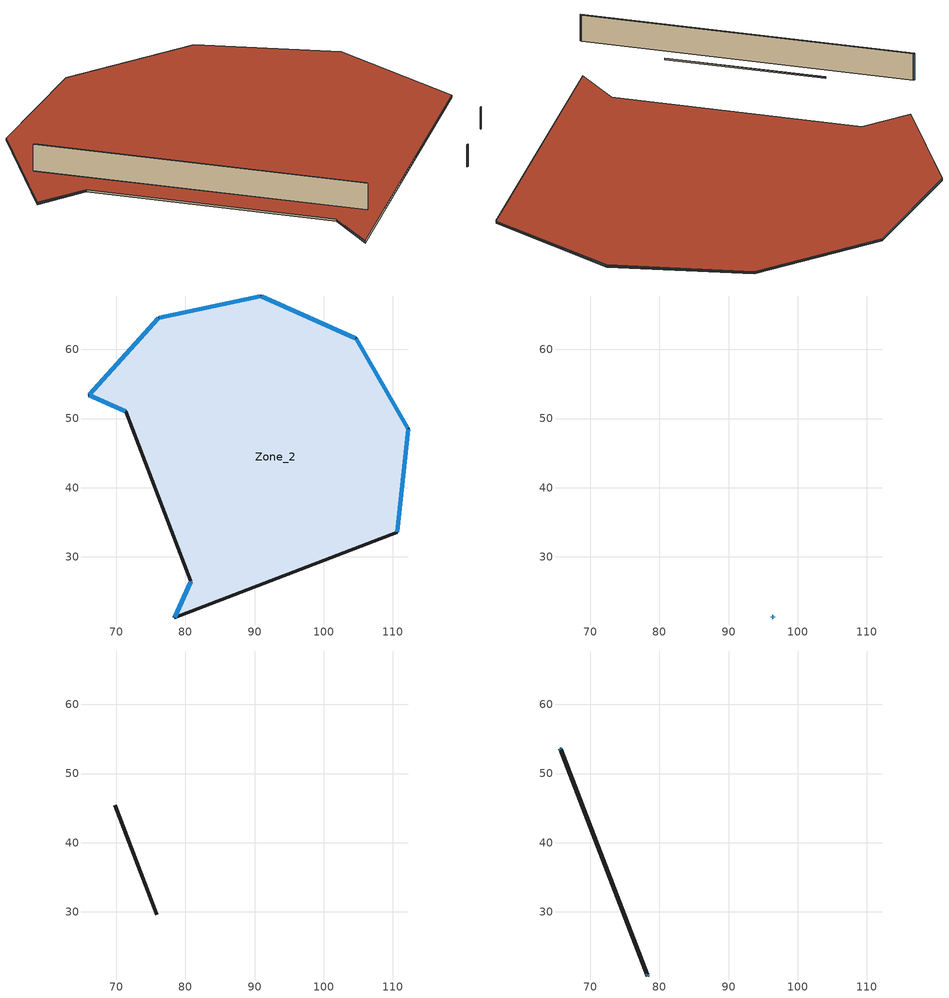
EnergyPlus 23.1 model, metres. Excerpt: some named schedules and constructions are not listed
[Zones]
Zone_2
 floor ground (Zone_2:f9UnderGroundSlabCF): 110.62,33.53 78.41,21.17 80.76,26.46 71.33,51.02 66.04,53.38 76.13,64.59 90.88,67.72 104.66,61.59 112.2,48.53 z0
 wall outside (90.1-2019 Nonresidential CZ 0 Exterior Wall (Mass)): 110.62,33.53 112.2,48.53 104.66,61.59 90.88,67.72 76.13,64.59 66.04,53.38 71.33,51.02 80.76,26.46 78.41,21.17 110.62,33.53 z0:0.25
 window (90.1-2019 Nonresidential CZ 0 Glazing (Operable)): 110.63,33.61 112.19,48.45 / 112.16,48.6 104.7,61.52 / 104.58,61.62 90.95,67.69 / 90.8,67.7 76.21,64.6 / 76.08,64.53 66.1,53.44 / 66.11,53.35 71.26,51.06 / 80.73,26.38 78.44,21.24 z0.08:0.17
 roof outside (300mmInsulation 200mmConcrete): 110.62,33.53 112.2,48.53 104.66,61.59 90.88,67.72 76.13,64.59 66.04,53.38 71.33,51.02 80.76,26.46 78.41,21.17 110.56,33.41 z0.25
Zone_3
 wall outside (90.1-2019 Nonresidential CZ 0 Exterior Wall (Mass)): 96.44,21.26 96.43,21.32 96.28,21.3 96.29,21.24 96.44,21.26 z1.45:3.93
 window (90.1-2019 Nonresidential CZ 0 Glazing (Operable)): 96.43,21.29 96.43,21.3 / 96.28,21.28 96.28,21.26 z1.47:3.91; 96.34,21.25 96.38,21.26 / 96.37,21.32 96.33,21.31 z1.5:3.88
Zone_0
 floor outside (90.1-2019 Nonresidential CZ 0 Exterior Floor (Mass)): 69.78,45.41 69.83,45.4 75.88,29.63 75.85,29.59 69.77,45.34 z3.5
 wall outside (90.1-2019 Nonresidential CZ 0 Exterior Wall (Mass)): 69.78,45.41 75.85,29.59 / 75.88,29.63 69.83,45.4 z3.5:3.65
 roof outside (300mmInsulation 200mmConcrete): 69.78,45.41 75.85,29.59 75.88,29.63 69.83,45.4 z3.65
Zone_1
 floor outside (90.1-2019 Nonresidential CZ 0 Exterior Floor (Mass)): 65.59,53.58 65.79,53.49 78.29,20.92 78.2,20.71 65.53,53.46 z4
 wall outside (90.1-2019 Nonresidential CZ 0 Exterior Wall (Mass)): 65.79,53.49 65.59,53.58 78.2,20.71 78.29,20.92 65.79,53.49 z4:7
 window (90.1-2019 Nonresidential CZ 0 Glazing (Operable)): 65.74,53.51 65.63,53.56 / 78.23,20.76 78.27,20.87 z4.05:6.95
 roof outside (300mmInsulation 200mmConcrete): 65.59,53.58 78.2,20.71 78.29,20.92 65.79,53.49 z7
[Schedule:Day:Hourly]
2d263885-6f7b-4324-b544-a6bb61816b43: Fraction, 0, 0, 0, 0, 0, 0, 0, 0, 1, 1, 1, 1, 1, 1, 0, 0, 0, 1, 1, 1, 1, 1, 1, 1
37284a82-8252-470f-9d03-de775760e2c8: Fraction, 1, 1, 0, 1, 1, 1, 1, 0, 1, 1, 1, 1, 1, 0, 0, 0, 0, 1, 1, 1, 1, 1, 0, 1
6e422bd0-4822-47a4-adc7-d6022122d9fe: Fraction, 1, 1, 0, 0, 0, 0, 0, 0, 1, 1, 1, 0, 0, 0, 0, 0, 0, 0, 1, 1, 1, 1, 1, 1
a9dde9e9-baf2-4a0d-b0f0-efce4a398970: Fraction, 1, 1, 0, 0, 0, 0, 0, 0, 1, 1, 0, 0, 0, 0, 0, 0, 0, 0, 0, 1, 1, 1, 1, 1
1a739532-602a-40fb-9c3e-b7922212482f: Fraction, 1, 1, 0, 0, 0, 0, 0, 0, 1, 0, 0, 0, 0, 0, 0, 0, 0, 0, 1, 1, 1, 1, 1, 1
d3557c94-8fd8-44f8-8973-0a629c95323a: Fraction, 1, 1, 0, 0, 0, 0, 0, 0, 1, 1, 0, 0, 0, 0, 0, 0, 0, 0, 1, 1, 1, 1, 1, 1
bfa95559-0ed2-4a2c-8071-a4d3771395f0: Fraction, 1, 1, 0, 0, 0, 0, 0, 0, 1, 0, 1, 0, 0, 0, 0, 0, 0, 0, 1, 1, 1, 1, 1, 1
f87fd9d1-1597-497e-b929-07ba976624b0: Fraction, 1, 1, 1, 1, 1, 1, 1, 1, 1, 1, 1, 0, 0, 0, 0, 0, 0, 0, 1, 1, 1, 1, 1, 1
4b4fbff2-dd7b-4873-bd45-f50a8e55e60d: Fraction, 1, 1, 1, 1, 1, 1, 1, 1, 1, 0, 0, 0, 0, 0, 0, 0, 0, 1, 1, 1, 1, 1, 1, 1
aace832b-cd7e-4696-ad22-c3b3732ead66: Fraction, 1, 0, 0, 0, 0, 0, 0, 0, 0, 0, 0, 0, 1, 1, 1, 0, 0, 1, 1, 1, 1, 1, 1, 1
f9ed3f87-69d7-47ba-a751-a3aa623edfcd: Fraction, 1, 0, 1, 0, 0, 0, 0, 0, 0, 1, 1, 1, 0, 0, 0, 0, 0, 1, 1, 1, 1, 1, 1, 0
5d0a9bbc-01cd-47ef-b7fa-938ecb777600: Fraction, 1, 1, 1, 0, 0, 0, 1, 0, 1, 1, 1, 0, 1, 1, 1, 1, 1, 1, 1, 1, 1, 1, 1, 1
4ac2ceb4-15d1-45cc-b080-6a8e99855f31: Fraction, 0, 0, 0, 0, 0, 0, 0, 0, 1, 1, 1, 0, 0, 1, 1, 1, 1, 1, 1, 1, 1, 1, 1, 1
73d90ecc-2e29-4164-a7ee-38d7d77645dc: Fraction, 1, 1, 1, 1, 1, 1, 0, 0, 1, 1, 1, 1, 0, 0, 0, 1, 1, 1, 1, 1, 1, 1, 1, 1
15d2cc10-bd90-41f1-b69e-ed8d67715666: Fraction, 1, 1, 0, 0, 0, 0, 0, 0, 1, 1, 1, 1, 0, 0, 0, 0, 1, 1, 1, 1, 1, 1, 1, 1
058bd994-12e6-4a07-bf5d-2b3792443a7c: Fraction, 1, 1, 1, 0, 0, 0, 1, 1, 1, 1, 1, 0, 0, 0, 0, 0, 0, 0, 1, 1, 1, 1, 1, 1
0fb3e318-43c5-41b7-9655-bf72d75d33c7: Fraction, 1, 1, 1, 0, 0, 0, 1, 1, 1, 1, 0, 0, 0, 0, 0, 0, 0, 0, 0, 1, 1, 1, 1, 1
686d2ef1-2969-4a16-8d19-771af5faf03e: Fraction, 1, 1, 1, 1, 1, 0, 0, 1, 1, 1, 1, 1, 1, 1, 1, 1, 1, 1, 1, 1, 1, 1, 1, 1
608cbf22-0b2e-4bcf-a2f9-4d95fd8b3043: Fraction, 1, 1, 1, 1, 1, 1, 1, 1, 1, 1, 1, 1, 0, 1, 0, 0, 0, 0, 1, 1, 1, 1, 1, 1
29cb2b61-bd07-4fba-a6ba-5893b54789bf: Fraction, 1, 1, 1, 1, 1, 0, 0, 0, 1, 1, 1, 0, 0, 0, 0, 0, 1, 1, 1, 1, 1, 1, 1, 1
becfecae-2e0f-4908-8de5-db57ce21900a: Fraction, 1, 1, 1, 1, 1, 1, 1, 1, 1, 0, 1, 0, 0, 0, 1, 0, 1, 1, 1, 1, 1, 1, 1, 1
46860d8b-3200-43e6-8114-f5ec2a3bf554: Fraction, 1, 1, 1, 1, 0, 1, 0, 1, 1, 1, 0, 0, 0, 1, 0, 0, 0, 1, 1, 1, 0, 0, 0, 0
633237bb-e62f-4962-afd5-12c84cd16d2a: Fraction, 0, 0, 1, 1, 0, 0, 0, 0, 1, 1, 1, 1, 1, 1, 1, 1, 1, 1, 1, 1, 1, 1, 1, 1
c5dff6cf-087e-431d-9d06-7d8a5a75e987: Fraction, 1, 1, 1, 1, 1, 0, 1, 0, 1, 1, 1, 0, 0, 0, 0, 0, 1, 1, 1, 0, 0, 0, 0, 0
61b25c20-bebc-422a-ae01-d50fb31a7f21: Fraction, 0, 0, 0, 1, 1, 0, 0, 0, 1, 1, 1, 1, 1, 1, 1, 1, 1, 1, 1, 1, 1, 1, 1, 1
ab460918-4872-4737-a341-167e388f6648: Fraction, 1, 1, 1, 1, 0, 1, 0, 0, 0, 1, 1, 1, 0, 1, 1, 1, 1, 1, 1, 1, 1, 1, 1, 1
14451692-2799-42a9-b667-00d50317ecde: Fraction, 1, 1, 1, 0, 1, 1, 1, 1, 1, 1, 1, 0, 0, 1, 0, 0, 1, 0, 1, 1, 1, 1, 1, 1
8877199d-51bd-47ca-80a0-ec4b11f429f9: Fraction, 1, 1, 1, 1, 1, 1, 1, 1, 1, 1, 1, 0, 0, 1, 1, 1, 1, 1, 1, 1, 1, 1, 1, 0
b94094ee-132c-4978-a804-94c3e9a4d925: Fraction, 0, 1, 0, 0, 0, 0, 0, 0, 1, 1, 1, 0, 0, 0, 0, 0, 1, 1, 1, 1, 1, 1, 1, 1
9d9726fb-dee4-4b7e-9655-d036c7577906: Fraction, 1, 0, 0, 0, 0, 0, 0, 0, 1, 1, 0, 1, 1, 1, 0, 1, 1, 1, 1, 1, 0, 0, 0, 0
2356f591-e9d0-40e3-aa7f-597cf639243f: Fraction, 0, 0, 0, 1, 0, 1, 1, 1, 1, 1, 1, 1, 0, 0, 0, 0, 1, 0, 1, 1, 1, 1, 1, 1
8479b2dd-8bc9-4d5e-bd47-bbf999be9e97: Fraction, 1, 1, 1, 1, 1, 1, 0, 0, 1, 1, 1, 0, 0, 1, 1, 1, 1, 1, 1, 1, 1, 1, 1, 1
d8160bcc-43fa-4d3b-8a09-1815a6a5f2e4: Fraction, 1, 0, 0, 0, 0, 0, 1, 0, 0, 0, 0, 1, 1, 1, 1, 1, 1, 1, 1, 1, 1, 1, 1, 1
84f11e84-3898-411e-851b-9b3983b2c424: Fraction, 1, 1, 1, 0, 1, 0, 0, 1, 1, 1, 1, 0, 1, 0, 0, 0, 0, 0, 0, 1, 1, 1, 1, 1
2807d496-954e-4337-bfe6-79e4d31dbb87: Fraction, 1, 1, 1, 0, 0, 0, 1, 1, 1, 1, 1, 1, 0, 0, 0, 0, 1, 1, 1, 1, 1, 1, 1, 1
16518516-85db-42a5-81d2-04ea456752e9: Fraction, 1, 0, 0, 0, 0, 1, 0, 0, 1, 1, 1, 0, 0, 0, 0, 0, 0, 0, 0, 1, 1, 1, 1, 1
e1ec59bc-a91e-4c44-8320-7537cfa380e8: Fraction, 1, 1, 0, 0, 0, 1, 1, 0, 1, 1, 0, 0, 0, 0, 0, 0, 0, 0, 0, 0, 1, 1, 1, 1
870f58ae-da1c-4714-9e4b-1a830a58ddb7: Fraction, 1, 1, 1, 1, 1, 1, 1, 0, 1, 1, 0, 0, 0, 0, 0, 0, 1, 0, 0, 0, 0, 0, 1, 1
7fea60b3-e570-48b6-bf14-12b0f79ab467: Fraction, 1, 1, 1, 1, 1, 1, 1, 1, 1, 0, 1, 0, 0, 0, 1, 1, 1, 1, 1, 1, 1, 1, 0, 0
2aa051d3-be7f-438e-a4b4-2c965cc6efac: Fraction, 0, 0, 0, 0, 0, 0, 0, 0, 0, 1, 0, 1, 1, 0, 1, 1, 1, 1, 1, 0, 1, 1, 1, 0
e7fb2202-7e13-4cb9-b210-4f1f1350aeef: Fraction, 0, 0, 0, 0, 0, 0, 0, 0, 1, 1, 1, 0, 0, 0, 1, 1, 0, 0, 1, 1, 1, 1, 1, 0
87f279f3-498d-4bae-828d-a55556114597: Fraction, 1, 1, 1, 1, 1, 1, 1, 1, 1, 1, 0, 1, 0, 0, 0, 1, 1, 1, 1, 1, 1, 1, 1, 1
6093e416-dc8d-4551-9cd2-b8e74cd56ef0: Fraction, 1, 0, 0, 0, 0, 0, 0, 0, 0, 1, 0, 0, 0, 0, 0, 1, 1, 1, 1, 0, 1, 0, 0, 0
a3a43996-9e6c-45dd-889c-1463ad1369e7: Fraction, 1, 1, 1, 1, 0, 0, 0, 0, 0, 0, 0, 1, 1, 1, 1, 1, 1, 1, 0, 1, 1, 1, 1, 1
cf4eb19c-0387-4cab-888c-f7874c562ff1: Fraction, 1, 0, 1, 1, 0, 1, 1, 0, 1, 1, 0, 0, 0, 1, 1, 0, 1, 1, 1, 1, 1, 1, 1, 1
a60714c0-bc66-4982-be7c-b44f6162c13b: Fraction, 1, 1, 1, 1, 0, 0, 0, 0, 1, 1, 0, 0, 1, 1, 1, 1, 1, 1, 1, 1, 1, 1, 1, 1
9bbea186-68b1-43f0-9075-8250debf56bc: Fraction, 1, 1, 1, 1, 1, 0, 1, 1, 1, 0, 1, 0, 0, 0, 0, 0, 1, 1, 1, 1, 1, 1, 1, 0
999fe757-94b8-41ec-a65a-706ed332f113: Fraction, 0, 0, 0, 0, 0, 0, 0, 0, 1, 0, 0, 0, 0, 0, 0, 0, 1, 1, 1, 1, 1, 1, 1, 1
1e5b0b87-3a4c-4c0f-b1ca-1b455ed2fdcf: Fraction, 1, 1, 1, 1, 1, 1, 1, 1, 1, 0, 0, 0, 0, 0, 0, 1, 1, 1, 1, 1, 1, 1, 1, 1
2838bd8f-650f-40ce-b79a-2742a79e48f8: Fraction, 1, 0, 1, 1, 0, 0, 0, 0, 1, 0, 0, 0, 0, 0, 0, 0, 0, 0, 1, 1, 1, 1, 1, 1
0fe3316c-64bf-40ca-892e-9ef52820d32b: Fraction, 1, 1, 0, 0, 0, 0, 0, 0, 1, 1, 1, 1, 1, 0, 1, 0, 0, 1, 1, 1, 1, 1, 1, 1
54f53655-c07b-44e7-9520-d7ef431c63f4: Fraction, 1, 1, 0, 0, 0, 0, 0, 0, 0, 0, 1, 1, 1, 1, 1, 1, 1, 1, 1, 1, 0, 1, 1, 1
2da8922f-ebaf-4025-8cd4-cda2387dc7e7: Fraction, 0, 0, 0, 0, 0, 1, 1, 1, 1, 1, 1, 0, 0, 0, 0, 0, 0, 1, 1, 1, 1, 1, 1, 1
6d895592-ffb5-4377-8dc0-71f9c4ff16c2: Fraction, 1, 0, 0, 0, 0, 0, 0, 1, 1, 1, 1, 1, 1, 1, 1, 1, 0, 0, 0, 0, 0, 0, 0, 0
9480930c-6d36-474c-b56c-470601e5c0ba: Fraction, 1, 0, 1, 1, 0, 1, 1, 1, 1, 1, 1, 1, 0, 1, 1, 1, 1, 1, 1, 1, 1, 1, 1, 1
4513bea4-642d-4657-83ba-db1501d85a6a: Fraction, 1, 0, 0, 0, 0, 0, 0, 0, 0, 0, 1, 1, 1, 1, 1, 0, 0, 1, 1, 1, 1, 1, 1, 1
86300189-e60e-42c5-8c03-9c2ee5e1047b: Fraction, 0, 0, 0, 1, 0, 0, 0, 0, 1, 1, 0, 0, 0, 0, 0, 0, 0, 0, 1, 1, 1, 1, 1, 1
5aed20e5-10de-4351-8626-bfc23acf5d2c: Fraction, 1, 0, 1, 1, 1, 1, 1, 1, 1, 1, 0, 1, 1, 1, 0, 0, 0, 0, 0, 1, 1, 1, 1, 0
a491a18e-daed-4593-80a1-a6ebd109ae22: Fraction, 0, 0, 0, 0, 0, 1, 0, 0, 0, 1, 1, 1, 1, 0, 0, 1, 1, 1, 1, 1, 1, 1, 1, 0
5b5343fb-2244-42a9-8d6f-dd1c610548bc: Fraction, 0, 0, 0, 0, 0, 0, 1, 1, 1, 1, 1, 0, 0, 0, 0, 0, 0, 1, 1, 1, 1, 1, 1, 1
7374a30b-8387-4797-a115-14fe96ec92fc: Fraction, 1, 0, 0, 0, 0, 0, 0, 1, 1, 1, 1, 0, 0, 0, 0, 1, 1, 1, 1, 1, 1, 1, 1, 1
15357dfa-cf55-4462-a394-85295693fc49: Fraction, 1, 1, 0, 0, 0, 0, 0, 1, 1, 1, 0, 0, 0, 0, 1, 1, 1, 1, 1, 1, 1, 1, 1, 1
cf349286-8269-4920-9554-5c0cecd5e260: Fraction, 0, 0, 0, 0, 0, 0, 0, 1, 1, 0, 0, 0, 1, 1, 1, 1, 1, 1, 1, 1, 1, 1, 1, 1
4dfe4846-ec1a-4d31-b385-824ef0c070cb: Fraction, 0, 0, 0, 0, 0, 0, 0, 0, 1, 0, 0, 1, 1, 1, 0, 0, 1, 1, 1, 1, 1, 1, 1, 1
a874b25b-84f1-4714-bf80-b2fc2e715d48: Fraction, 1, 1, 1, 0, 0, 0, 1, 1, 1, 0, 0, 0, 0, 0, 0, 0, 0, 0, 1, 1, 1, 1, 1, 1
cfd09aaf-5361-41bf-8eed-df6e4ce1c515: Fraction, 1, 1, 1, 1, 1, 1, 1, 0, 0, 0, 0, 1, 1, 1, 1, 1, 1, 1, 1, 1, 1, 1, 1, 0
3d855e19-11bf-4679-abc2-1cb88bd14720: Fraction, 0, 0, 0, 0, 0, 0, 0, 0, 1, 1, 1, 0, 0, 0, 0, 1, 1, 1, 0, 0, 0, 0, 0, 0
a2470afd-e00b-4fda-969f-8b0d5fc1069a: Fraction, 0, 0, 0, 0, 0, 0, 0, 0, 0, 0, 0, 0, 0, 0, 0, 1, 1, 1, 1, 0, 0, 0, 1, 0
92639d55-c749-46a7-9e75-90c57186482b: Fraction, 0, 0, 0, 0, 0, 0, 0, 0, 1, 1, 0, 0, 1, 0, 1, 1, 1, 1, 1, 1, 1, 1, 1, 0
fe54d37a-730c-426f-8b78-6ef87416fff9: Fraction, 0, 0, 0, 0, 0, 0, 0, 1, 1, 1, 0, 1, 1, 1, 1, 1, 1, 1, 1, 0, 0, 0, 0, 0
626625d1-577f-4e7c-8ba9-c37f01487d2a: Fraction, 0, 0, 0, 0, 0, 1, 1, 1, 1, 1, 0, 0, 0, 0, 0, 0, 0, 1, 1, 1, 1, 1, 1, 1
05ea7291-87a6-4c04-a1b7-85c48d7cedff: Fraction, 0, 0, 0, 0, 0, 0, 0, 0, 0, 0, 1, 1, 1, 1, 1, 1, 0, 1, 1, 1, 1, 1, 1, 1
3321b487-51cd-4cd9-bc06-6a4f5b7c4686: Fraction, 0, 0, 0, 0, 0, 0, 0, 0, 0, 0, 0, 0, 1, 1, 1, 1, 1, 1, 1, 1, 1, 0, 0, 0
acaa8bec-3f70-46bd-a64c-3ecebcf4a2c2: Fraction, 0, 0, 0, 0, 0, 0, 0, 1, 1, 1, 0, 0, 0, 0, 0, 0, 0, 1, 1, 1, 1, 0, 0, 0
a8b81643-7d83-4f1b-9ffe-331fa949a344: Fraction, 0, 0, 0, 0, 0, 0, 0, 0, 1, 1, 0, 0, 0, 0, 1, 0, 0, 0, 0, 0, 0, 0, 0, 0
939cb992-dd8b-42f4-99d1-fa34a1a1ddad: Fraction, 0, 0, 0, 0, 0, 0, 0, 0, 0, 1, 1, 1, 1, 0, 1, 1, 1, 1, 1, 1, 1, 1, 1, 1
1db93369-3a54-40ce-b6e7-0235aab51960: Fraction, 0, 0, 0, 0, 0, 0, 0, 0, 1, 0, 0, 0, 0, 0, 0, 0, 0, 1, 0, 0, 0, 0, 0, 0
a8a7dee8-cf9e-4063-8f56-9ceeb726a1fc: Fraction, 0, 0, 0, 0, 0, 0, 0, 0, 1, 1, 0, 0, 0, 0, 0, 0, 1, 1, 1, 1, 1, 1, 0, 0
83c110d6-2063-4faf-8b42-f040a3744d32: Fraction, 0, 0, 0, 0, 0, 0, 0, 1, 1, 1, 0, 0, 0, 1, 1, 1, 1, 0, 0, 0, 0, 0, 0, 0
eb6f06d1-8616-4480-9f55-a0cf3c287bd3: Fraction, 0, 0, 0, 0, 0, 0, 0, 0, 1, 1, 0, 0, 0, 0, 0, 0, 0, 1, 1, 1, 1, 1, 1, 0
68856026-9993-4fcd-aef0-392a71c5bd76: Fraction, 0, 0, 0, 0, 1, 0, 0, 1, 1, 1, 1, 0, 0, 0, 0, 0, 1, 1, 1, 1, 1, 1, 1, 1
cf1db2ee-98f2-4a37-b909-7a3891703a43: Fraction, 1, 1, 1, 1, 1, 0, 0, 0, 1, 1, 1, 1, 1, 0, 1, 1, 1, 1, 1, 1, 1, 1, 1, 1
78221817-f0a3-403e-a69f-63437c92a513: Fraction, 0, 0, 0, 0, 0, 0, 0, 0, 1, 1, 0, 0, 0, 0, 1, 1, 1, 1, 1, 1, 1, 1, 1, 1
e05df610-150a-4806-b758-cf99584aa318: Fraction, 1, 1, 1, 1, 1, 1, 1, 0, 1, 1, 1, 1, 1, 0, 1, 1, 1, 1, 1, 1, 1, 1, 0, 0
2dd1a4cd-f700-4ac1-9b85-3b35eb2d2180: Fraction, 0, 0, 0, 0, 0, 0, 0, 0, 1, 1, 1, 0, 1, 1, 1, 1, 1, 1, 1, 1, 1, 0, 0, 0
523dd4e4-3a4c-47df-be00-148fa2e7a26b: Fraction, 0, 0, 0, 0, 0, 0, 0, 0, 1, 1, 1, 1, 0, 0, 0, 1, 1, 1, 1, 1, 1, 1, 0, 0
0f1382ef-c9ab-4e8a-895a-5dd80bbdfa8a: Fraction, 0, 0, 0, 0, 0, 0, 0, 0, 0, 1, 1, 1, 0, 0, 1, 1, 1, 1, 1, 0, 0, 0, 0, 0
13591d85-12c9-4102-ba4c-63ffec44c6b5: Fraction, 0, 0, 0, 0, 0, 0, 0, 0, 1, 0, 1, 1, 0, 0, 0, 0, 0, 0, 0, 0, 0, 0, 0, 0
808d9aba-5070-48e5-926a-750630c4cd00: Fraction, 0, 0, 0, 0, 0, 0, 0, 0, 1, 1, 0, 1, 1, 1, 1, 1, 1, 1, 0, 0, 0, 0, 0, 0
6ed2cf53-7608-4045-ace4-feac9add2c9a: Fraction, 0, 0, 0, 0, 0, 0, 0, 0, 0, 1, 1, 1, 1, 0, 1, 1, 1, 1, 0, 0, 0, 0, 0, 0
e3fac194-d984-45e6-a362-582b45474395: Fraction, 0, 0, 0, 0, 0, 0, 0, 0, 0, 1, 1, 1, 0, 1, 1, 1, 1, 1, 1, 1, 1, 1, 1, 0
5a5594fa-c9d7-4a80-9f7b-9a4ef94c6f43: Fraction, 0, 0, 0, 0, 0, 0, 0, 0, 0, 1, 1, 1, 0, 0, 0, 0, 1, 0, 0, 0, 0, 0, 0, 0
880a1c89-6d19-42bf-adfc-88e9ba65ae32: Fraction, 0, 0, 0, 0, 0, 0, 0, 0, 1, 1, 0, 0, 1, 1, 1, 1, 0, 0, 0, 0, 0, 0, 0, 0
26bc7716-2c11-4c9b-8462-33139cafb639: Fraction, 0, 0, 0, 0, 0, 0, 0, 0, 1, 1, 1, 1, 0, 0, 0, 0, 0, 0, 0, 0, 0, 0, 0, 0
5c0511e7-f5c6-462d-beaa-6a783a171157: Fraction, 0, 0, 0, 0, 0, 0, 0, 0, 1, 1, 1, 1, 1, 1, 1, 0, 0, 0, 0, 0, 0, 0, 0, 0
3a87f7a0-5ae7-4b9e-9699-fd28ec534d45: Fraction, 0, 0, 0, 0, 0, 0, 0, 0, 0, 0, 0, 0, 0, 0, 0, 1, 1, 1, 0, 0, 0, 0, 0, 0
2c1a3d28-b7eb-41d0-8d08-78f17630f506: Fraction, 0, 0, 0, 0, 0, 0, 0, 0, 1, 0, 0, 0, 0, 0, 0, 0, 0, 0, 0, 0, 0, 0, 0, 0
6507717e-6d41-4ee0-9870-092f9290374f: Fraction, 0, 0, 0, 0, 0, 0, 0, 0, 0, 1, 1, 1, 1, 1, 1, 1, 0, 0, 1, 1, 1, 1, 0, 0
86a912b1-4f6e-43e6-9498-ba276491124c: Fraction, 0, 0, 0, 0, 0, 0, 0, 1, 1, 1, 0, 0, 0, 0, 0, 0, 0, 1, 1, 1, 1, 1, 1, 1
10687e84-28f3-4cae-8c75-bb25eadc8882: Fraction, 1, 0, 0, 0, 0, 0, 0, 0, 1, 1, 0, 1, 0, 0, 0, 1, 1, 1, 1, 1, 1, 1, 1, 0
9d0a4ff1-ef25-426e-99bf-cacbd0abdb80: Fraction, 0, 0, 0, 0, 0, 0, 0, 0, 1, 1, 1, 0, 0, 0, 1, 1, 1, 0, 0, 0, 0, 0, 0, 0
07c9a2a9-dbb6-40b1-ba65-c3c959ba2254: Fraction, 0, 0, 0, 0, 0, 0, 0, 0, 1, 1, 0, 0, 0, 0, 0, 0, 0, 0, 1, 1, 1, 1, 0, 0
77f47b92-c6cc-4eef-ac5a-a85415b8b1f3: Fraction, 0, 0, 0, 0, 0, 0, 0, 0, 1, 1, 0, 1, 1, 1, 0, 0, 0, 0, 0, 0, 0, 0, 0, 0
2d806c14-7a6a-436a-85f5-9000bf7e1abd: Fraction, 0, 0, 0, 0, 0, 0, 0, 0, 1, 1, 1, 0, 0, 1, 1, 1, 1, 1, 1, 1, 0, 0, 0, 0
d8b66416-e599-4c10-b567-766a0e4f2950: Fraction, 0, 0, 0, 0, 0, 0, 0, 0, 1, 1, 0, 0, 0, 0, 1, 1, 0, 1, 1, 1, 1, 0, 0, 0
e50a870a-c8be-4f89-8f0a-f1c347dccbda: Fraction, 0, 0, 0, 0, 0, 0, 0, 0, 0, 1, 0, 0, 0, 0, 0, 0, 0, 1, 1, 1, 1, 1, 0, 0
8d10e6c9-be29-409f-8771-ae3d9b14440d: Fraction, 0, 0, 0, 0, 0, 0, 0, 0, 1, 1, 0, 0, 0, 1, 0, 0, 1, 1, 0, 0, 0, 0, 0, 0
2feaee61-6e93-4ecb-9968-a664481d9a76: Fraction, 0, 0, 0, 0, 0, 0, 0, 0, 0, 1, 1, 1, 1, 0, 1, 1, 1, 1, 1, 1, 1, 0, 0, 0
4443b30c-4b18-41c7-804e-2db69f28cfae: Fraction, 0, 0, 0, 0, 0, 0, 0, 0, 1, 1, 1, 0, 0, 0, 0, 1, 1, 1, 1, 1, 1, 1, 1, 1
84f2e31b-4e5a-49b1-90a9-326ad77e0ca6: Fraction, 1, 0, 0, 0, 0, 0, 0, 1, 1, 1, 0, 0, 0, 0, 1, 1, 1, 1, 1, 1, 0, 0, 0, 1
e8221ddd-c23c-4485-bc22-339011d4017a: Fraction, 1, 1, 1, 1, 1, 1, 1, 1, 1, 1, 1, 0, 0, 1, 1, 0, 1, 1, 1, 1, 1, 1, 1, 1
ff7abb2f-0587-45a0-81a1-63a1870091e1: Fraction, 1, 1, 1, 1, 1, 1, 1, 1, 1, 1, 1, 0, 0, 0, 0, 1, 1, 1, 1, 1, 1, 1, 1, 1
3005f14e-fa01-46e1-b5cb-cb47382cc440: Fraction, 1, 1, 1, 1, 1, 1, 1, 1, 1, 1, 1, 0, 1, 1, 1, 1, 1, 1, 1, 1, 1, 1, 1, 1
dc790d6b-6577-472a-950d-858f67f7cd44: Fraction, 1, 1, 1, 1, 0, 1, 1, 1, 1, 1, 1, 0, 0, 0, 1, 1, 1, 1, 1, 1, 1, 1, 1, 1
6e2d9057-fc7b-4033-825f-efbb8110e872: Fraction, 1, 1, 1, 1, 0, 1, 1, 1, 1, 1, 1, 0, 0, 0, 1, 0, 0, 0, 1, 1, 0, 0, 0, 0
510a941a-650a-4833-b016-c3bf8e9780f4: Fraction, 0, 0, 0, 0, 0, 0, 0, 0, 0, 0, 0, 0, 0, 0, 0, 0, 0, 0, 0, 0, 0, 0, 0, 0
7053dccb-ed50-4d0b-9a8b-0623280778c4: Fraction, 0, 0, 0, 1, 0, 0, 0, 0, 1, 0, 0, 0, 0, 0, 0, 0, 0, 0, 0, 0, 0, 0, 0, 0
352b1369-244d-408e-8658-6ef12159c4d1: Fraction, 0, 0, 0, 0, 0, 0, 0, 0, 0, 1, 1, 1, 0, 0, 1, 1, 0, 0, 0, 0, 0, 0, 0, 0
aff5a444-bd55-495b-9c9b-e2b632f5447c: Fraction, 0, 0, 0, 0, 0, 0, 0, 0, 0, 1, 1, 0, 0, 1, 0, 1, 0, 0, 1, 0, 1, 1, 0, 1
dc7c11e6-3fd0-46dc-a1b2-25822fc26889: Fraction, 1, 0, 0, 0, 0, 0, 0, 0, 0, 0, 0, 0, 0, 1, 1, 1, 1, 1, 1, 1, 0, 0, 0, 0
dd771f69-f289-4c73-b9f2-7df5b5bd76ac: Fraction, 0, 0, 0, 0, 0, 0, 0, 0, 0, 0, 0, 0, 1, 1, 1, 1, 1, 1, 1, 0, 0, 0, 0, 0
28ae6a9b-9903-4cdc-a275-2eb6a90c6e29: Fraction, 0, 0, 0, 0, 0, 0, 0, 0, 0, 0, 0, 0, 0, 0, 1, 0, 0, 0, 1, 0, 0, 0, 0, 0
c637c304-6f23-4421-b5b0-19f6a8217f25: Fraction, 0, 0, 0, 0, 0, 0, 0, 0, 0, 1, 1, 1, 1, 1, 1, 1, 1, 1, 1, 1, 0, 0, 0, 0
021a9da6-3d43-4a89-8969-d54b92357415: Fraction, 0, 0, 0, 0, 0, 0, 0, 0, 1, 1, 1, 1, 0, 0, 0, 0, 1, 1, 1, 1, 1, 1, 0, 1
7b6c11e4-bac7-41f1-967e-95cd544dfcde: Fraction, 0, 0, 0, 0, 0, 0, 0, 0, 0, 0, 1, 0, 0, 0, 0, 1, 1, 1, 1, 1, 0, 0, 0, 1
3c6ba76b-9b23-412f-85bc-dda43d8bf442: Fraction, 0, 0, 0, 0, 0, 0, 0, 0, 0, 1, 1, 1, 1, 0, 0, 0, 0, 0, 0, 0, 0, 0, 0, 0
0e98a6ba-241b-463a-bb83-fddb0b7e2354: Fraction, 0, 0, 0, 0, 0, 0, 0, 0, 0, 0, 1, 1, 1, 1, 1, 1, 1, 0, 1, 0, 0, 0, 0, 0
bea986b3-7ee6-4cc4-a698-f9431a7d97c7: Fraction, 0, 0, 0, 0, 0, 0, 0, 0, 1, 1, 1, 1, 0, 1, 0, 1, 0, 0, 0, 0, 1, 0, 0, 0
6596cabf-f18f-48da-b738-3cddbd2f0676: Fraction, 0, 0, 0, 0, 0, 0, 0, 0, 1, 1, 1, 1, 0, 1, 1, 1, 1, 1, 1, 1, 1, 0, 0, 0
229b8422-5e29-44b8-9c75-48a09a5e0c29: Fraction, 0, 0, 0, 0, 0, 0, 0, 0, 1, 1, 1, 0, 1, 0, 0, 1, 1, 1, 1, 1, 1, 1, 1, 0
1ba47634-94b3-4b1e-b16b-7cf7cf605db1: Fraction, 0, 0, 1, 1, 0, 0, 1, 0, 1, 1, 1, 1, 0, 1, 1, 1, 1, 1, 1, 1, 1, 1, 1, 1
2092e6c9-a4f6-4024-b02e-4a586e0ee149: Fraction, 1, 1, 0, 1, 1, 1, 0, 1, 1, 1, 1, 1, 1, 0, 0, 1, 1, 1, 1, 1, 1, 1, 1, 1
c3bbd2cc-13c3-4c52-bc53-df66c596bf0b: Fraction, 1, 1, 1, 1, 1, 1, 1, 1, 1, 1, 1, 0, 0, 0, 0, 0, 1, 1, 1, 1, 1, 1, 0, 1
83229149-0672-4776-9d7a-f9de968bc7ee: Fraction, 0, 0, 1, 1, 0, 1, 1, 0, 1, 1, 1, 0, 0, 0, 0, 1, 1, 1, 1, 1, 1, 1, 1, 1
1c4bdd9c-1c00-41e2-84df-5638bb664a92: Fraction, 1, 0, 1, 0, 0, 0, 0, 0, 1, 1, 1, 0, 0, 0, 0, 0, 1, 1, 1, 1, 1, 1, 1, 1
bd53a2e7-da7e-4841-aa82-0e5aca80608f: Fraction, 1, 0, 0, 0, 0, 0, 0, 0, 1, 1, 1, 1, 0, 0, 0, 0, 1, 1, 1, 1, 1, 1, 1, 1
227c1498-9ebf-42be-9360-4aae6353011f: Fraction, 1, 1, 1, 0, 0, 1, 1, 0, 1, 1, 1, 0, 0, 0, 0, 0, 1, 1, 1, 1, 1, 1, 1, 1
6274f225-47c7-499b-b130-ed17bb0f1af8: Fraction, 1, 0, 0, 0, 0, 1, 1, 0, 1, 1, 1, 1, 1, 1, 1, 1, 1, 1, 1, 1, 1, 1, 0, 0
[Schedule:Year]
College HTGSETP_SCH: Temperature, College HTGSETP_SCH_0, 1, 1, 1, 7, College HTGSETP_SCH_1, 1, 8, 1, 14, College HTGSETP_SCH_2, 1, 15, 1, 21, College HTGSETP_SCH_3, 1, 22, 1, 28, College HTGSETP_SCH_4, 1, 29, 2, 4, College HTGSETP_SCH_5, 2, 5, 2, 11, College HTGSETP_SCH_6, 2, 12, 2, 18, College HTGSETP_SCH_7, 2, 19, 2, 25, College HTGSETP_SCH_8, 2, 26, 3, 4, College HTGSETP_SCH_9, 3, 5, 3, 11, College HTGSETP_SCH_10, 3, 12, 3, 18, College HTGSETP_SCH_11, 3, 19, 3, 25, College HTGSETP_SCH_12, 3, 26, 4, 1, College HTGSETP_SCH_13, 4, 2, 4, 8, College HTGSETP_SCH_14, 4, 9, 4, 15, College HTGSETP_SCH_15, 4, 16, 4, 22, College HTGSETP_SCH_16, 4, 23, 4, 29, College HTGSETP_SCH_17, 4, 30, 5, 6, College HTGSETP_SCH_18, 5, 7, 5, 13, College HTGSETP_SCH_19, 5, 14, 5, 20, College HTGSETP_SCH_20, 5, 21, 5, 27, College HTGSETP_SCH_21, 5, 28, 6, 3, College HTGSETP_SCH_22, 6, 4, 6, 10, College HTGSETP_SCH_23, 6, 11, 6, 17, College HTGSETP_SCH_24, 6, 18, 6, 24, College HTGSETP_SCH_25, 6, 25, 7, 1, College HTGSETP_SCH_26, 7, 2, 7, 8, College HTGSETP_SCH_27, 7, 9, 7, 15, College HTGSETP_SCH_28, 7, 16, 7, 22, College HTGSETP_SCH_29, 7, 23, 7, 29, College HTGSETP_SCH_30, 7, 30, 8, 5, College HTGSETP_SCH_31, 8, 6, 8, 12, College HTGSETP_SCH_32, 8, 13, 8, 19, College HTGSETP_SCH_33, 8, 20, 8, 26, College HTGSETP_SCH_34, 8, 27, 9, 2, College HTGSETP_SCH_35, 9, 3, 9, 9, College HTGSETP_SCH_36, 9, 10, 9, 16, College HTGSETP_SCH_37, 9, 17, 9, 23, College HTGSETP_SCH_38, 9, 24, 9, 30, College HTGSETP_SCH_39, 10, 1, 10, 7, College HTGSETP_SCH_40, 10, 8, 10, 14, College HTGSETP_SCH_41, 10, 15, 10, 21, College HTGSETP_SCH_42, 10, 22, 10, 28, College HTGSETP_SCH_43, 10, 29, 11, 4, College HTGSETP_SCH_44, 11, 5, 11, 11, College HTGSETP_SCH_45, 11, 12, 11, 18, College HTGSETP_SCH_46, 11, 19, 11, 25, College HTGSETP_SCH_47, 11, 26, 12, 2, College HTGSETP_SCH_48, 12, 3, 12, 9, College HTGSETP_SCH_49, 12, 10, 12, 16, College HTGSETP_SCH_50, 12, 17, 12, 23, College HTGSETP_SCH_51, 12, 24, 12, 30, College HTGSETP_SCH_52, 12, 31, 12, 31
College CLGSETP_SCH: Temperature, College CLGSETP_SCH_0, 1, 1, 1, 7, College CLGSETP_SCH_1, 1, 8, 1, 14, College CLGSETP_SCH_2, 1, 15, 1, 21, College CLGSETP_SCH_3, 1, 22, 1, 28, College CLGSETP_SCH_4, 1, 29, 2, 4, College CLGSETP_SCH_5, 2, 5, 2, 11, College CLGSETP_SCH_6, 2, 12, 2, 18, College CLGSETP_SCH_7, 2, 19, 2, 25, College CLGSETP_SCH_8, 2, 26, 3, 4, College CLGSETP_SCH_9, 3, 5, 3, 11, College CLGSETP_SCH_10, 3, 12, 3, 18, College CLGSETP_SCH_11, 3, 19, 3, 25, College CLGSETP_SCH_12, 3, 26, 4, 1, College CLGSETP_SCH_13, 4, 2, 4, 8, College CLGSETP_SCH_14, 4, 9, 4, 15, College CLGSETP_SCH_15, 4, 16, 4, 22, College CLGSETP_SCH_16, 4, 23, 4, 29, College CLGSETP_SCH_17, 4, 30, 5, 6, College CLGSETP_SCH_18, 5, 7, 5, 13, College CLGSETP_SCH_19, 5, 14, 5, 20, College CLGSETP_SCH_20, 5, 21, 5, 27, College CLGSETP_SCH_21, 5, 28, 6, 3, College CLGSETP_SCH_22, 6, 4, 6, 10, College CLGSETP_SCH_23, 6, 11, 6, 17, College CLGSETP_SCH_24, 6, 18, 6, 24, College CLGSETP_SCH_25, 6, 25, 7, 1, College CLGSETP_SCH_26, 7, 2, 7, 8, College CLGSETP_SCH_27, 7, 9, 7, 15, College CLGSETP_SCH_28, 7, 16, 7, 22, College CLGSETP_SCH_29, 7, 23, 7, 29, College CLGSETP_SCH_30, 7, 30, 8, 5, College CLGSETP_SCH_31, 8, 6, 8, 12, College CLGSETP_SCH_32, 8, 13, 8, 19, College CLGSETP_SCH_33, 8, 20, 8, 26, College CLGSETP_SCH_34, 8, 27, 9, 2, College CLGSETP_SCH_35, 9, 3, 9, 9, College CLGSETP_SCH_36, 9, 10, 9, 16, College CLGSETP_SCH_37, 9, 17, 9, 23, College CLGSETP_SCH_38, 9, 24, 9, 30, College CLGSETP_SCH_39, 10, 1, 10, 7, College CLGSETP_SCH_40, 10, 8, 10, 14, College CLGSETP_SCH_41, 10, 15, 10, 21, College CLGSETP_SCH_42, 10, 22, 10, 28, College CLGSETP_SCH_43, 10, 29, 11, 4, College CLGSETP_SCH_44, 11, 5, 11, 11, College CLGSETP_SCH_45, 11, 12, 11, 18, College CLGSETP_SCH_46, 11, 19, 11, 25, College CLGSETP_SCH_47, 11, 26, 12, 2, College CLGSETP_SCH_48, 12, 3, 12, 9, College CLGSETP_SCH_49, 12, 10, 12, 16, College CLGSETP_SCH_50, 12, 17, 12, 23, College CLGSETP_SCH_51, 12, 24, 12, 30, College CLGSETP_SCH_52, 12, 31, 12, 31
CoolAvail_Zone_0: Fraction, CoolAvail_Zone_0_0, 1, 1, 1, 7, CoolAvail_Zone_0_1, 1, 8, 1, 14, CoolAvail_Zone_0_2, 1, 15, 1, 21, CoolAvail_Zone_0_3, 1, 22, 1, 28, CoolAvail_Zone_0_4, 1, 29, 2, 4, CoolAvail_Zone_0_5, 2, 5, 2, 11, CoolAvail_Zone_0_6, 2, 12, 2, 18, CoolAvail_Zone_0_7, 2, 19, 2, 25, CoolAvail_Zone_0_8, 2, 26, 3, 4, CoolAvail_Zone_0_9, 3, 5, 3, 11, CoolAvail_Zone_0_10, 3, 12, 3, 18, CoolAvail_Zone_0_11, 3, 19, 3, 25, CoolAvail_Zone_0_12, 3, 26, 4, 1, CoolAvail_Zone_0_13, 4, 2, 4, 8, CoolAvail_Zone_0_14, 4, 9, 4, 15, CoolAvail_Zone_0_15, 4, 16, 4, 22, CoolAvail_Zone_0_16, 4, 23, 4, 29, CoolAvail_Zone_0_17, 4, 30, 5, 6, CoolAvail_Zone_0_18, 5, 7, 5, 13, CoolAvail_Zone_0_19, 5, 14, 5, 20, CoolAvail_Zone_0_20, 5, 21, 5, 27, CoolAvail_Zone_0_21, 5, 28, 6, 3, CoolAvail_Zone_0_22, 6, 4, 6, 10, CoolAvail_Zone_0_23, 6, 11, 6, 17, CoolAvail_Zone_0_24, 6, 18, 6, 24, CoolAvail_Zone_0_25, 6, 25, 7, 1, CoolAvail_Zone_0_26, 7, 2, 7, 8, CoolAvail_Zone_0_27, 7, 9, 7, 15, CoolAvail_Zone_0_28, 7, 16, 7, 22, CoolAvail_Zone_0_29, 7, 23, 7, 29, CoolAvail_Zone_0_30, 7, 30, 8, 5, CoolAvail_Zone_0_31, 8, 6, 8, 12, CoolAvail_Zone_0_32, 8, 13, 8, 19, CoolAvail_Zone_0_33, 8, 20, 8, 26, CoolAvail_Zone_0_34, 8, 27, 9, 2, CoolAvail_Zone_0_35, 9, 3, 9, 9, CoolAvail_Zone_0_36, 9, 10, 9, 16, CoolAvail_Zone_0_37, 9, 17, 9, 23, CoolAvail_Zone_0_38, 9, 24, 9, 30, CoolAvail_Zone_0_39, 10, 1, 10, 7, CoolAvail_Zone_0_40, 10, 8, 10, 14, CoolAvail_Zone_0_41, 10, 15, 10, 21, CoolAvail_Zone_0_42, 10, 22, 10, 28, CoolAvail_Zone_0_43, 10, 29, 11, 4, CoolAvail_Zone_0_44, 11, 5, 11, 11, CoolAvail_Zone_0_45, 11, 12, 11, 18, CoolAvail_Zone_0_46, 11, 19, 11, 25, CoolAvail_Zone_0_47, 11, 26, 12, 2, CoolAvail_Zone_0_48, 12, 3, 12, 9, CoolAvail_Zone_0_49, 12, 10, 12, 16, CoolAvail_Zone_0_50, 12, 17, 12, 23, CoolAvail_Zone_0_51, 12, 24, 12, 30, CoolAvail_Zone_0_52, 12, 31, 12, 31
CoolAvail_Zone_1: Fraction, CoolAvail_Zone_1_0, 1, 1, 1, 7, CoolAvail_Zone_1_1, 1, 8, 1, 14, CoolAvail_Zone_1_2, 1, 15, 1, 21, CoolAvail_Zone_1_3, 1, 22, 1, 28, CoolAvail_Zone_1_4, 1, 29, 2, 4, CoolAvail_Zone_1_5, 2, 5, 2, 11, CoolAvail_Zone_1_6, 2, 12, 2, 18, CoolAvail_Zone_1_7, 2, 19, 2, 25, CoolAvail_Zone_1_8, 2, 26, 3, 4, CoolAvail_Zone_1_9, 3, 5, 3, 11, CoolAvail_Zone_1_10, 3, 12, 3, 18, CoolAvail_Zone_1_11, 3, 19, 3, 25, CoolAvail_Zone_1_12, 3, 26, 4, 1, CoolAvail_Zone_1_13, 4, 2, 4, 8, CoolAvail_Zone_1_14, 4, 9, 4, 15, CoolAvail_Zone_1_15, 4, 16, 4, 22, CoolAvail_Zone_1_16, 4, 23, 4, 29, CoolAvail_Zone_1_17, 4, 30, 5, 6, CoolAvail_Zone_1_18, 5, 7, 5, 13, CoolAvail_Zone_1_19, 5, 14, 5, 20, CoolAvail_Zone_1_20, 5, 21, 5, 27, CoolAvail_Zone_1_21, 5, 28, 6, 3, CoolAvail_Zone_1_22, 6, 4, 6, 10, CoolAvail_Zone_1_23, 6, 11, 6, 17, CoolAvail_Zone_1_24, 6, 18, 6, 24, CoolAvail_Zone_1_25, 6, 25, 7, 1, CoolAvail_Zone_1_26, 7, 2, 7, 8, CoolAvail_Zone_1_27, 7, 9, 7, 15, CoolAvail_Zone_1_28, 7, 16, 7, 22, CoolAvail_Zone_1_29, 7, 23, 7, 29, CoolAvail_Zone_1_30, 7, 30, 8, 5, CoolAvail_Zone_1_31, 8, 6, 8, 12, CoolAvail_Zone_1_32, 8, 13, 8, 19, CoolAvail_Zone_1_33, 8, 20, 8, 26, CoolAvail_Zone_1_34, 8, 27, 9, 2, CoolAvail_Zone_1_35, 9, 3, 9, 9, CoolAvail_Zone_1_36, 9, 10, 9, 16, CoolAvail_Zone_1_37, 9, 17, 9, 23, CoolAvail_Zone_1_38, 9, 24, 9, 30, CoolAvail_Zone_1_39, 10, 1, 10, 7, CoolAvail_Zone_1_40, 10, 8, 10, 14, CoolAvail_Zone_1_41, 10, 15, 10, 21, CoolAvail_Zone_1_42, 10, 22, 10, 28, CoolAvail_Zone_1_43, 10, 29, 11, 4, CoolAvail_Zone_1_44, 11, 5, 11, 11, CoolAvail_Zone_1_45, 11, 12, 11, 18, CoolAvail_Zone_1_46, 11, 19, 11, 25, CoolAvail_Zone_1_47, 11, 26, 12, 2, CoolAvail_Zone_1_48, 12, 3, 12, 9, CoolAvail_Zone_1_49, 12, 10, 12, 16, CoolAvail_Zone_1_50, 12, 17, 12, 23, CoolAvail_Zone_1_51, 12, 24, 12, 30, CoolAvail_Zone_1_52, 12, 31, 12, 31
CoolAvail_Zone_2: Fraction, CoolAvail_Zone_2_0, 1, 1, 1, 7, CoolAvail_Zone_2_1, 1, 8, 1, 14, CoolAvail_Zone_2_2, 1, 15, 1, 21, CoolAvail_Zone_2_3, 1, 22, 1, 28, CoolAvail_Zone_2_4, 1, 29, 2, 4, CoolAvail_Zone_2_5, 2, 5, 2, 11, CoolAvail_Zone_2_6, 2, 12, 2, 18, CoolAvail_Zone_2_7, 2, 19, 2, 25, CoolAvail_Zone_2_8, 2, 26, 3, 4, CoolAvail_Zone_2_9, 3, 5, 3, 11, CoolAvail_Zone_2_10, 3, 12, 3, 18, CoolAvail_Zone_2_11, 3, 19, 3, 25, CoolAvail_Zone_2_12, 3, 26, 4, 1, CoolAvail_Zone_2_13, 4, 2, 4, 8, CoolAvail_Zone_2_14, 4, 9, 4, 15, CoolAvail_Zone_2_15, 4, 16, 4, 22, CoolAvail_Zone_2_16, 4, 23, 4, 29, CoolAvail_Zone_2_17, 4, 30, 5, 6, CoolAvail_Zone_2_18, 5, 7, 5, 13, CoolAvail_Zone_2_19, 5, 14, 5, 20, CoolAvail_Zone_2_20, 5, 21, 5, 27, CoolAvail_Zone_2_21, 5, 28, 6, 3, CoolAvail_Zone_2_22, 6, 4, 6, 10, CoolAvail_Zone_2_23, 6, 11, 6, 17, CoolAvail_Zone_2_24, 6, 18, 6, 24, CoolAvail_Zone_2_25, 6, 25, 7, 1, CoolAvail_Zone_2_26, 7, 2, 7, 8, CoolAvail_Zone_2_27, 7, 9, 7, 15, CoolAvail_Zone_2_28, 7, 16, 7, 22, CoolAvail_Zone_2_29, 7, 23, 7, 29, CoolAvail_Zone_2_30, 7, 30, 8, 5, CoolAvail_Zone_2_31, 8, 6, 8, 12, CoolAvail_Zone_2_32, 8, 13, 8, 19, CoolAvail_Zone_2_33, 8, 20, 8, 26, CoolAvail_Zone_2_34, 8, 27, 9, 2, CoolAvail_Zone_2_35, 9, 3, 9, 9, CoolAvail_Zone_2_36, 9, 10, 9, 16, CoolAvail_Zone_2_37, 9, 17, 9, 23, CoolAvail_Zone_2_38, 9, 24, 9, 30, CoolAvail_Zone_2_39, 10, 1, 10, 7, CoolAvail_Zone_2_40, 10, 8, 10, 14, CoolAvail_Zone_2_41, 10, 15, 10, 21, CoolAvail_Zone_2_42, 10, 22, 10, 28, CoolAvail_Zone_2_43, 10, 29, 11, 4, CoolAvail_Zone_2_44, 11, 5, 11, 11, CoolAvail_Zone_2_45, 11, 12, 11, 18, CoolAvail_Zone_2_46, 11, 19, 11, 25, CoolAvail_Zone_2_47, 11, 26, 12, 2, CoolAvail_Zone_2_48, 12, 3, 12, 9, CoolAvail_Zone_2_49, 12, 10, 12, 16, CoolAvail_Zone_2_50, 12, 17, 12, 23, CoolAvail_Zone_2_51, 12, 24, 12, 30, CoolAvail_Zone_2_52, 12, 31, 12, 31
CoolAvail_Zone_3: Fraction, CoolAvail_Zone_3_0, 1, 1, 1, 7, CoolAvail_Zone_3_1, 1, 8, 1, 14, CoolAvail_Zone_3_2, 1, 15, 1, 21, CoolAvail_Zone_3_3, 1, 22, 1, 28, CoolAvail_Zone_3_4, 1, 29, 2, 4, CoolAvail_Zone_3_5, 2, 5, 2, 11, CoolAvail_Zone_3_6, 2, 12, 2, 18, CoolAvail_Zone_3_7, 2, 19, 2, 25, CoolAvail_Zone_3_8, 2, 26, 3, 4, CoolAvail_Zone_3_9, 3, 5, 3, 11, CoolAvail_Zone_3_10, 3, 12, 3, 18, CoolAvail_Zone_3_11, 3, 19, 3, 25, CoolAvail_Zone_3_12, 3, 26, 4, 1, CoolAvail_Zone_3_13, 4, 2, 4, 8, CoolAvail_Zone_3_14, 4, 9, 4, 15, CoolAvail_Zone_3_15, 4, 16, 4, 22, CoolAvail_Zone_3_16, 4, 23, 4, 29, CoolAvail_Zone_3_17, 4, 30, 5, 6, CoolAvail_Zone_3_18, 5, 7, 5, 13, CoolAvail_Zone_3_19, 5, 14, 5, 20, CoolAvail_Zone_3_20, 5, 21, 5, 27, CoolAvail_Zone_3_21, 5, 28, 6, 3, CoolAvail_Zone_3_22, 6, 4, 6, 10, CoolAvail_Zone_3_23, 6, 11, 6, 17, CoolAvail_Zone_3_24, 6, 18, 6, 24, CoolAvail_Zone_3_25, 6, 25, 7, 1, CoolAvail_Zone_3_26, 7, 2, 7, 8, CoolAvail_Zone_3_27, 7, 9, 7, 15, CoolAvail_Zone_3_28, 7, 16, 7, 22, CoolAvail_Zone_3_29, 7, 23, 7, 29, CoolAvail_Zone_3_30, 7, 30, 8, 5, CoolAvail_Zone_3_31, 8, 6, 8, 12, CoolAvail_Zone_3_32, 8, 13, 8, 19, CoolAvail_Zone_3_33, 8, 20, 8, 26, CoolAvail_Zone_3_34, 8, 27, 9, 2, CoolAvail_Zone_3_35, 9, 3, 9, 9, CoolAvail_Zone_3_36, 9, 10, 9, 16, CoolAvail_Zone_3_37, 9, 17, 9, 23, CoolAvail_Zone_3_38, 9, 24, 9, 30, CoolAvail_Zone_3_39, 10, 1, 10, 7, CoolAvail_Zone_3_40, 10, 8, 10, 14, CoolAvail_Zone_3_41, 10, 15, 10, 21, CoolAvail_Zone_3_42, 10, 22, 10, 28, CoolAvail_Zone_3_43, 10, 29, 11, 4, CoolAvail_Zone_3_44, 11, 5, 11, 11, CoolAvail_Zone_3_45, 11, 12, 11, 18, CoolAvail_Zone_3_46, 11, 19, 11, 25, CoolAvail_Zone_3_47, 11, 26, 12, 2, CoolAvail_Zone_3_48, 12, 3, 12, 9, CoolAvail_Zone_3_49, 12, 10, 12, 16, CoolAvail_Zone_3_50, 12, 17, 12, 23, CoolAvail_Zone_3_51, 12, 24, 12, 30, CoolAvail_Zone_3_52, 12, 31, 12, 31
[Schedule:Week:Daily]
College HTGSETP_SCH_0; College HTGSETP_SCH_1; College HTGSETP_SCH_2; College HTGSETP_SCH_3; College HTGSETP_SCH_4; College HTGSETP_SCH_5; College HTGSETP_SCH_6; College HTGSETP_SCH_7; College HTGSETP_SCH_8; College HTGSETP_SCH_9; College HTGSETP_SCH_10; College HTGSETP_SCH_11; College HTGSETP_SCH_12; College HTGSETP_SCH_13; College HTGSETP_SCH_14; College HTGSETP_SCH_15; College HTGSETP_SCH_16; College HTGSETP_SCH_17; College HTGSETP_SCH_18; College HTGSETP_SCH_19; College HTGSETP_SCH_20; College HTGSETP_SCH_21; College HTGSETP_SCH_22; College HTGSETP_SCH_23; College HTGSETP_SCH_24; College HTGSETP_SCH_25; College HTGSETP_SCH_26; College HTGSETP_SCH_27; College HTGSETP_SCH_28; College HTGSETP_SCH_29; College HTGSETP_SCH_30; College HTGSETP_SCH_31; College HTGSETP_SCH_32; College HTGSETP_SCH_33; College HTGSETP_SCH_34; College HTGSETP_SCH_35; College HTGSETP_SCH_36; College HTGSETP_SCH_37; College HTGSETP_SCH_38; College HTGSETP_SCH_39; College HTGSETP_SCH_40; College HTGSETP_SCH_41; College HTGSETP_SCH_42; College HTGSETP_SCH_43; College HTGSETP_SCH_44; College HTGSETP_SCH_45; College HTGSETP_SCH_46; College HTGSETP_SCH_47; College HTGSETP_SCH_48; College HTGSETP_SCH_49; College HTGSETP_SCH_50; College HTGSETP_SCH_51: 6eae5fcb-f210-4554-b78a-d644e64b50cd, 6eae5fcb-f210-4554-b78a-d644e64b50cd, 6eae5fcb-f210-4554-b78a-d644e64b50cd, 6eae5fcb-f210-4554-b78a-d644e64b50cd, 6eae5fcb-f210-4554-b78a-d644e64b50cd, 6eae5fcb-f210-4554-b78a-d644e64b50cd, 089cb1a9-872b-4d62-bde8-366e85460b60, 6eae5fcb-f210-4554-b78a-d644e64b50cd, 6eae5fcb-f210-4554-b78a-d644e64b50cd, 6eae5fcb-f210-4554-b78a-d644e64b50cd, 6eae5fcb-f210-4554-b78a-d644e64b50cd, 6eae5fcb-f210-4554-b78a-d644e64b50cd
College HTGSETP_SCH_52: 6eae5fcb-f210-4554-b78a-d644e64b50cd, 6eae5fcb-f210-4554-b78a-d644e64b50cd, 6eae5fcb-f210-4554-b78a-d644e64b50cd, 6eae5fcb-f210-4554-b78a-d644e64b50cd, 6eae5fcb-f210-4554-b78a-d644e64b50cd, 6eae5fcb-f210-4554-b78a-d644e64b50cd, 6eae5fcb-f210-4554-b78a-d644e64b50cd, 6eae5fcb-f210-4554-b78a-d644e64b50cd, 6eae5fcb-f210-4554-b78a-d644e64b50cd, 6eae5fcb-f210-4554-b78a-d644e64b50cd, 6eae5fcb-f210-4554-b78a-d644e64b50cd, 6eae5fcb-f210-4554-b78a-d644e64b50cd
College CLGSETP_SCH_0; College CLGSETP_SCH_1; College CLGSETP_SCH_2; College CLGSETP_SCH_3; College CLGSETP_SCH_4; College CLGSETP_SCH_5; College CLGSETP_SCH_6; College CLGSETP_SCH_7; College CLGSETP_SCH_8; College CLGSETP_SCH_9; College CLGSETP_SCH_10; College CLGSETP_SCH_11; College CLGSETP_SCH_12; College CLGSETP_SCH_13; College CLGSETP_SCH_14; College CLGSETP_SCH_15; College CLGSETP_SCH_16; College CLGSETP_SCH_17; College CLGSETP_SCH_18; College CLGSETP_SCH_19; College CLGSETP_SCH_20; College CLGSETP_SCH_21; College CLGSETP_SCH_22; College CLGSETP_SCH_23; College CLGSETP_SCH_24; College CLGSETP_SCH_25; College CLGSETP_SCH_26; College CLGSETP_SCH_27; College CLGSETP_SCH_28; College CLGSETP_SCH_29; College CLGSETP_SCH_30; College CLGSETP_SCH_31; College CLGSETP_SCH_32; College CLGSETP_SCH_33; College CLGSETP_SCH_34; College CLGSETP_SCH_35; College CLGSETP_SCH_36; College CLGSETP_SCH_37; College CLGSETP_SCH_38; College CLGSETP_SCH_39; College CLGSETP_SCH_40; College CLGSETP_SCH_41; College CLGSETP_SCH_42; College CLGSETP_SCH_43; College CLGSETP_SCH_44; College CLGSETP_SCH_45; College CLGSETP_SCH_46; College CLGSETP_SCH_47; College CLGSETP_SCH_48; College CLGSETP_SCH_49; College CLGSETP_SCH_50; College CLGSETP_SCH_51: 0abf24fc-20c7-45bb-90a8-b07ba7ab6a7e, 0abf24fc-20c7-45bb-90a8-b07ba7ab6a7e, 0abf24fc-20c7-45bb-90a8-b07ba7ab6a7e, 0abf24fc-20c7-45bb-90a8-b07ba7ab6a7e, 0abf24fc-20c7-45bb-90a8-b07ba7ab6a7e, 0abf24fc-20c7-45bb-90a8-b07ba7ab6a7e, 18258847-b270-4902-b840-7599321f034f, 0abf24fc-20c7-45bb-90a8-b07ba7ab6a7e, 0abf24fc-20c7-45bb-90a8-b07ba7ab6a7e, 0abf24fc-20c7-45bb-90a8-b07ba7ab6a7e, 0abf24fc-20c7-45bb-90a8-b07ba7ab6a7e, 0abf24fc-20c7-45bb-90a8-b07ba7ab6a7e
College CLGSETP_SCH_52: 0abf24fc-20c7-45bb-90a8-b07ba7ab6a7e, 0abf24fc-20c7-45bb-90a8-b07ba7ab6a7e, 0abf24fc-20c7-45bb-90a8-b07ba7ab6a7e, 0abf24fc-20c7-45bb-90a8-b07ba7ab6a7e, 0abf24fc-20c7-45bb-90a8-b07ba7ab6a7e, 0abf24fc-20c7-45bb-90a8-b07ba7ab6a7e, 0abf24fc-20c7-45bb-90a8-b07ba7ab6a7e, 0abf24fc-20c7-45bb-90a8-b07ba7ab6a7e, 0abf24fc-20c7-45bb-90a8-b07ba7ab6a7e, 0abf24fc-20c7-45bb-90a8-b07ba7ab6a7e, 0abf24fc-20c7-45bb-90a8-b07ba7ab6a7e, 0abf24fc-20c7-45bb-90a8-b07ba7ab6a7e
